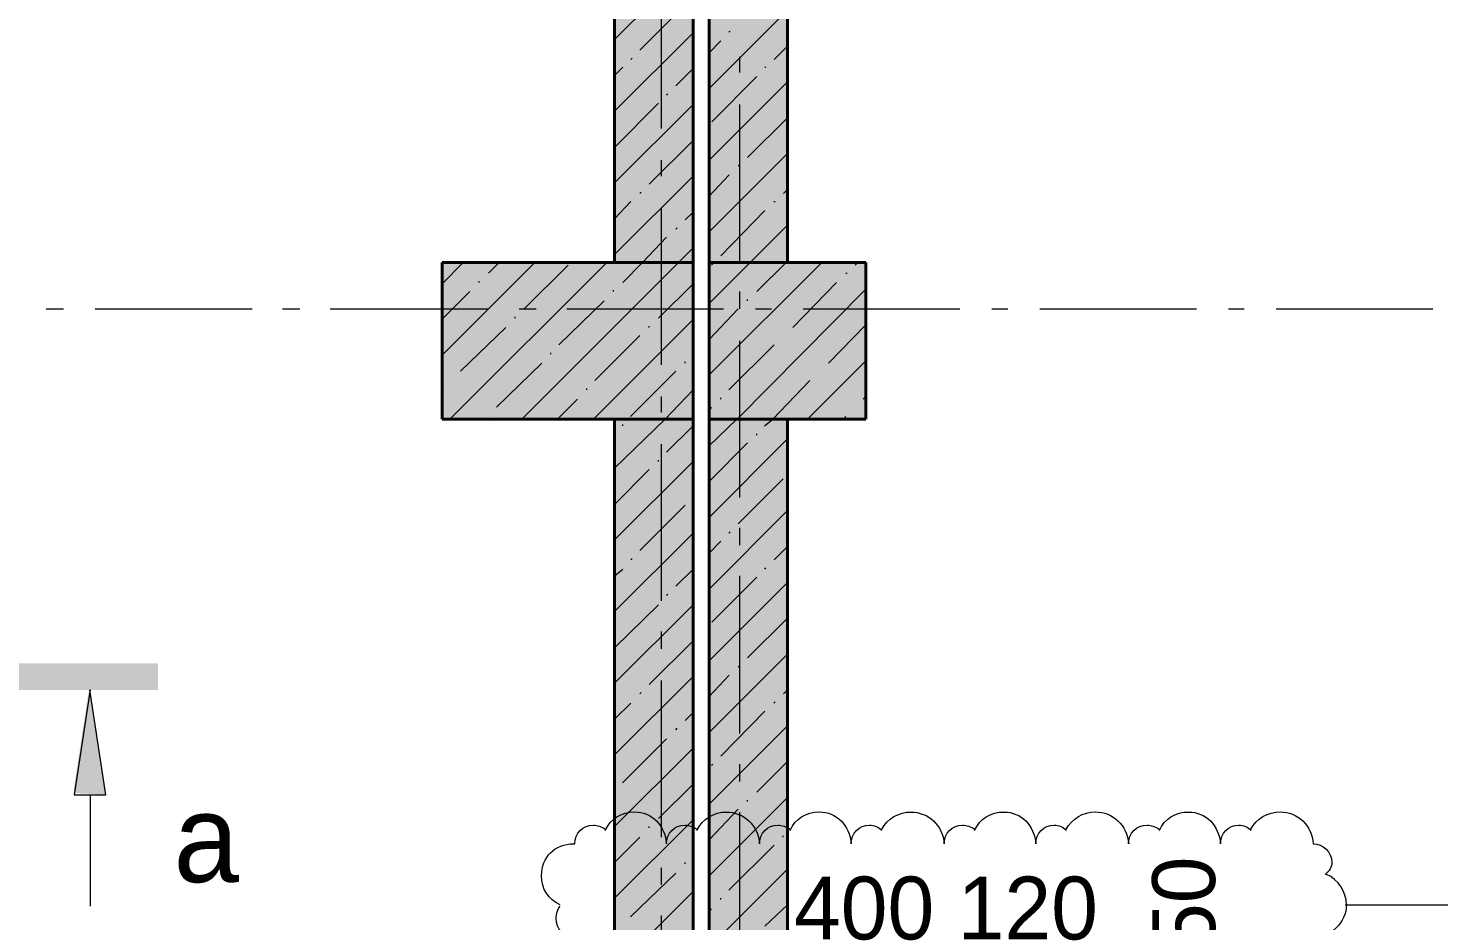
# Model space of a CAD drawing. Header units: millimetres. Extents: x -401725 to 250493, y 305116 to 802890.
# Drawn here: x -375104.154 to -375102.384, y 508985.654 to 508986.775 of the extents above; entities that cross this region are included whole.
import ezdxf

# ---------------------------------------------------------------- set-up
doc = ezdxf.new("R2010")
doc.units = ezdxf.units.MM
doc.layers.add('PDF _Геометрия', color=7, linetype='Continuous', true_color=0x1d1d1d)
doc.layers.add('PDF _Сплошная заливка', color=7, linetype='Continuous', true_color=0xffffff)
doc.layers.add('PDF _Текст', color=7, linetype='Continuous')

msp = doc.modelspace()

# ---------------------------------------------------------------- hatches: boundary and pattern name
at = {"layer": 'PDF _Сплошная заливка', "transparency": 33554559}
msp.add_hatch(color=7, dxfattribs=at).paths.add_polyline_path([(-375104.0761, 508985.934), (-375104.0761, 508985.9438), (-375104.0778, 508985.9438), (-375104.0794, 508985.934), (-375104.0811, 508985.9223), (-375104.0827, 508985.9123), (-375104.0844, 508985.9007), (-375104.0861, 508985.8907), (-375104.0894, 508985.8673), (-375104.0911, 508985.8573), (-375104.0927, 508985.8457), (-375104.0944, 508985.8357), (-375104.0961, 508985.824), (-375104.0965, 508985.8216), (-375104.0965, 508985.814), (-375104.0577, 508985.8123), (-375104.0577, 508985.824), (-375104.0594, 508985.824), (-375104.0594, 508985.8357), (-375104.0611, 508985.8357), (-375104.0611, 508985.8457), (-375104.0627, 508985.8457), (-375104.0627, 508985.8573), (-375104.0644, 508985.8573), (-375104.0644, 508985.8673), (-375104.0661, 508985.8673), (-375104.0661, 508985.879), (-375104.0677, 508985.879), (-375104.0677, 508985.8907), (-375104.0694, 508985.8907), (-375104.0694, 508985.9007), (-375104.0711, 508985.9007), (-375104.0711, 508985.9123), (-375104.0727, 508985.9123), (-375104.0727, 508985.9223), (-375104.0744, 508985.9223), (-375104.0744, 508985.934)])

# ---------------------------------------------------------------- linework, layer by layer
at = {"layer": 'PDF _Геометрия', "color": 7, "lineweight": 40}
for points in [[(-375103.3197, 508987.6622), (-375103.3197, 508986.4805), (-375103.6347, 508986.4805)], [(-375103.4181, 508987.6621), (-375103.4181, 508986.4805)], [(-375103.2996, 508987.6621), (-375103.2996, 508986.4805)], [(-375103.2013, 508986.4804), (-375103.2013, 508987.6621)], [(-375103.6346, 508986.4804), (-375103.6346, 508986.2838)], [(-375103.4181, 508986.2838), (-375103.3197, 508986.2838), (-375103.3197, 508986.4805)], [(-375103.4181, 508986.4805), (-375103.3197, 508986.4805)], [(-375103.103, 508986.4804), (-375103.2997, 508986.4804)], [(-375103.2996, 508986.4804), (-375103.2996, 508986.2838)], [(-375103.2996, 508986.4804), (-375103.2013, 508986.4804)], [(-375103.103, 508986.2838), (-375103.103, 508986.4804)], [(-375103.3197, 508986.2839), (-375103.3197, 508983.9805), (-375103.6347, 508983.9805)], [(-375103.6347, 508986.2838), (-375103.3197, 508986.2838)], [(-375103.4181, 508986.2838), (-375103.4181, 508983.9805)], [(-375103.2997, 508986.2838), (-375103.103, 508986.2838)], [(-375103.2996, 508986.2838), (-375103.2996, 508983.9805)], [(-375103.2013, 508986.2838), (-375103.2996, 508986.2838)], [(-375103.2013, 508985.5288), (-375103.2013, 508986.2838)]]:
    msp.add_lwpolyline(points, dxfattribs=at)
at = {"layer": 'PDF _Геометрия', "color": 7, "lineweight": 9}
for points in [[(-375103.2013, 508987.6621), (-375103.2013, 508986.4804)], [(-375103.3597, 508986.8455), (-375103.3597, 508986.6488)], [(-375103.2613, 508986.7388), (-375103.2613, 508986.7188)], [(-375103.2613, 508986.6788), (-375103.2613, 508986.4821)], [(-375103.3597, 508986.6088), (-375103.3597, 508986.5888)], [(-375103.3597, 508986.5488), (-375103.3597, 508986.3521)], [(-375103.3197, 508981.6388), (-375103.3197, 508986.4807)], [(-375103.2996, 508986.4804), (-375103.2996, 508981.639)], [(-375103.103, 508986.4804), (-375103.103, 508986.2838)], [(-375103.2613, 508986.4438), (-375103.2613, 508986.4221)], [(-375104.1314, 508986.4221), (-375104.1097, 508986.4221)], [(-375104.0698, 508986.4221), (-375103.8731, 508986.4221)], [(-375103.8347, 508986.4221), (-375103.8131, 508986.4221)], [(-375103.7749, 508986.4221), (-375103.5765, 508986.4221)], [(-375103.5381, 508986.4221), (-375103.5164, 508986.4221)], [(-375103.4781, 508986.4221), (-375103.2814, 508986.4221)], [(-375103.2414, 508986.4221), (-375103.2214, 508986.4221)], [(-375103.1814, 508986.4221), (-375102.9848, 508986.4221)], [(-375102.9447, 508986.4221), (-375102.9247, 508986.4221)], [(-375102.8847, 508986.4221), (-375102.6881, 508986.4221)], [(-375102.648, 508986.4221), (-375102.6281, 508986.4221)], [(-375102.5881, 508986.4221), (-375102.3915, 508986.4221)], [(-375103.2613, 508986.3821), (-375103.2613, 508986.1854)], [(-375103.3597, 508986.3121), (-375103.3597, 508986.2921)], [(-375103.2013, 508986.2838), (-375103.2013, 508985.5288)], [(-375103.3597, 508986.2521), (-375103.3597, 508986.0555)], [(-375103.2613, 508986.1471), (-375103.2613, 508986.1254)], [(-375103.2613, 508986.0871), (-375103.2613, 508985.8888)], [(-375103.3597, 508986.0171), (-375103.3597, 508985.9955)], [(-375103.3597, 508985.9554), (-375103.3597, 508985.7588)], [(-375104.0763, 508985.9438), (-375104.0964, 508985.8121)], [(-375104.0565, 508985.8121), (-375104.0766, 508985.9438)], [(-375103.2613, 508985.8504), (-375103.2613, 508985.8288)], [(-375104.0965, 508985.8121), (-375104.0565, 508985.8121)], [(-375104.0763, 508985.8121), (-375104.0763, 508985.6721)], [(-375103.2613, 508985.7904), (-375103.2613, 508985.5938)], [(-375103.3597, 508985.7204), (-375103.3597, 508985.6988)], [(-375102.5014, 508985.6738), (-375102.0347, 508985.6738)], [(-375103.3597, 508985.6604), (-375103.3597, 508985.4621)]]:
    msp.add_lwpolyline(points, dxfattribs=at)
at = {"layer": 'PDF _Геометрия', "lineweight": 9}
for points in [[(-375103.4181, 508986.7605), (-375103.3197, 508986.8588)], [(-375103.3864, 508986.7471), (-375103.3298, 508986.8038)], [(-375103.2996, 508986.6988), (-375103.2013, 508986.7971)], [(-375103.4181, 508986.6705), (-375103.3197, 508986.7688)], [(-375103.2747, 508986.7704), (-375103.273, 508986.7704)], [(-375103.2997, 508986.7438), (-375103.2847, 508986.7588)], [(-375103.218, 508986.7354), (-375103.2013, 508986.7521)], [(-375103.398, 508986.7354), (-375103.3963, 508986.7371)], [(-375103.4181, 508986.7154), (-375103.408, 508986.7255)], [(-375103.3415, 508986.7021), (-375103.3197, 508986.7238)], [(-375103.2962, 508986.6571), (-375103.2396, 508986.7138)], [(-375103.2298, 508986.7255), (-375103.2282, 508986.7255)], [(-375103.3532, 508986.6905), (-375103.3515, 508986.6921)], [(-375103.2996, 508986.6088), (-375103.2013, 508986.7071)], [(-375103.4181, 508986.5804), (-375103.3197, 508986.6788)], [(-375103.4179, 508986.6254), (-375103.3629, 508986.6804)], [(-375103.2514, 508986.6121), (-375103.2013, 508986.6621)], [(-375103.3748, 508986.5788), (-375103.3197, 508986.6338)], [(-375103.2996, 508986.5188), (-375103.2013, 508986.6171)], [(-375103.4181, 508986.4905), (-375103.3197, 508986.5888)], [(-375103.2997, 508986.5638), (-375103.2746, 508986.5904)], [(-375103.263, 508986.6021), (-375103.2613, 508986.6021)], [(-375103.3863, 508986.5671), (-375103.3847, 508986.5688)], [(-375103.2062, 508986.5671), (-375103.2013, 508986.5721)], [(-375103.4181, 508986.5354), (-375103.398, 508986.5571)], [(-375103.2182, 508986.5571), (-375103.2165, 508986.5571)], [(-375103.3298, 508986.5338), (-375103.3197, 508986.5438)], [(-375103.2848, 508986.4888), (-375103.2298, 508986.5455)], [(-375103.3415, 508986.5221), (-375103.3398, 508986.5238)], [(-375103.2479, 508986.4804), (-375103.2013, 508986.5271)], [(-375103.3831, 508986.4805), (-375103.3532, 508986.5121)], [(-375103.338, 508986.4805), (-375103.3197, 508986.4988)], [(-375103.6348, 508986.3638), (-375103.5181, 508986.4805)], [(-375103.6346, 508986.4538), (-375103.608, 508986.4804)], [(-375103.6248, 508986.2838), (-375103.4281, 508986.4805)], [(-375103.5764, 508986.4671), (-375103.5632, 508986.4805)], [(-375103.5345, 508986.2838), (-375103.3379, 508986.4804)], [(-375103.408, 508986.4555), (-375103.383, 508986.4805)], [(-375103.2998, 508986.3388), (-375103.1581, 508986.4805)], [(-375103.2997, 508986.4288), (-375103.248, 508986.4804)], [(-375103.2396, 508986.4438), (-375103.2029, 508986.4804)], [(-375103.2029, 508986.4804), (-375103.2013, 508986.4821)], [(-375103.1163, 508986.4771), (-375103.113, 508986.4804)], [(-375103.5315, 508986.4221), (-375103.4765, 508986.4771)], [(-375103.2964, 508986.4771), (-375103.2947, 508986.4788)], [(-375103.128, 508986.4671), (-375103.1263, 508986.4671)], [(-375103.5881, 508986.4555), (-375103.5881, 508986.4571)], [(-375103.4197, 508986.4438), (-375103.4197, 508986.4455)], [(-375103.3631, 508986.4105), (-375103.3197, 508986.4538)], [(-375103.2645, 508986.2838), (-375103.103, 508986.4471)], [(-375103.1945, 508986.3988), (-375103.1396, 508986.4554)], [(-375103.6348, 508986.4088), (-375103.5998, 508986.4438)], [(-375103.4881, 508986.3771), (-375103.4314, 508986.4321)], [(-375103.2513, 508986.4321), (-375103.2513, 508986.4338)], [(-375103.5431, 508986.4105), (-375103.5431, 508986.4121)], [(-375103.4448, 508986.2838), (-375103.3197, 508986.4088)], [(-375103.2996, 508986.3838), (-375103.263, 508986.4221)], [(-375103.6114, 508986.3438), (-375103.5547, 508986.3988)], [(-375103.3746, 508986.3988), (-375103.3746, 508986.4004)], [(-375103.1497, 508986.3538), (-375103.103, 508986.4021)], [(-375103.4431, 508986.3321), (-375103.3863, 508986.3888)], [(-375103.2748, 508986.3205), (-375103.2181, 508986.3771)], [(-375103.2065, 508986.3888), (-375103.2065, 508986.3888)], [(-375103.498, 508986.3654), (-375103.498, 508986.3671)], [(-375103.3298, 508986.3538), (-375103.3298, 508986.3555)], [(-375103.1763, 508986.2838), (-375103.103, 508986.3571)], [(-375103.5664, 508986.2988), (-375103.5096, 508986.3538)], [(-375103.3981, 508986.2871), (-375103.3415, 508986.3438)], [(-375103.1614, 508986.3438), (-375103.1614, 508986.3438)], [(-375103.6346, 508986.3188), (-375103.633, 508986.3204)], [(-375103.6213, 508986.3321), (-375103.6213, 508986.3321)], [(-375103.4531, 508986.3205), (-375103.4531, 508986.3221)], [(-375103.3546, 508986.2838), (-375103.3197, 508986.3204)], [(-375103.2196, 508986.2838), (-375103.173, 508986.3321)], [(-375103.4898, 508986.2838), (-375103.4648, 508986.3088)], [(-375103.2847, 508986.3088), (-375103.2847, 508986.3104)], [(-375103.1063, 508986.3088), (-375103.103, 508986.3121)], [(-375103.5765, 508986.2871), (-375103.5765, 508986.2871)], [(-375103.2997, 508986.2938), (-375103.2964, 508986.2988)], [(-375103.1312, 508986.2838), (-375103.1279, 508986.2871)], [(-375103.1163, 508986.2988), (-375103.1163, 508986.2988)], [(-375103.4182, 508986.2221), (-375103.3548, 508986.2838)], [(-375103.408, 508986.2754), (-375103.408, 508986.2771)], [(-375103.353, 508986.2421), (-375103.3197, 508986.2755)], [(-375103.2996, 508986.2504), (-375103.2646, 508986.2838)], [(-375103.2299, 508986.2755), (-375103.2198, 508986.2838)], [(-375103.2996, 508986.1604), (-375103.2013, 508986.2588)], [(-375103.2996, 508986.2054), (-375103.2513, 508986.2538)], [(-375103.2396, 508986.2638), (-375103.2396, 508986.2654)], [(-375103.3629, 508986.2304), (-375103.3629, 508986.2321)], [(-375103.4181, 508986.1321), (-375103.3197, 508986.2305)], [(-375103.4179, 508986.1771), (-375103.3746, 508986.2204)], [(-375103.2631, 508986.1521), (-375103.2065, 508986.2088)], [(-375103.3864, 508986.1188), (-375103.3298, 508986.1755)], [(-375103.2996, 508986.0704), (-375103.2013, 508986.1688)], [(-375103.4181, 508986.0421), (-375103.3197, 508986.1405)], [(-375103.2997, 508986.1154), (-375103.2847, 508986.1304)], [(-375103.2747, 508986.1404), (-375103.273, 508986.1421)], [(-375103.398, 508986.1071), (-375103.3963, 508986.1088)], [(-375103.218, 508986.1071), (-375103.2013, 508986.1238)], [(-375103.4181, 508986.0871), (-375103.408, 508986.0955)], [(-375103.3415, 508986.0738), (-375103.3197, 508986.0954)], [(-375103.2298, 508986.0955), (-375103.2282, 508986.0971)], [(-375103.2996, 508985.9804), (-375103.2013, 508986.0788)], [(-375103.2962, 508986.0288), (-375103.2396, 508986.0854)], [(-375103.3532, 508986.0621), (-375103.3515, 508986.0638)], [(-375103.4181, 508985.9521), (-375103.3197, 508986.0505)], [(-375103.4179, 508985.9971), (-375103.3629, 508986.0504)], [(-375103.2514, 508985.9838), (-375103.2013, 508986.0338)], [(-375103.3748, 508985.9505), (-375103.3197, 508986.0055)], [(-375103.2996, 508985.8904), (-375103.2013, 508985.9888)], [(-375103.263, 508985.9721), (-375103.2613, 508985.9738)], [(-375103.4181, 508985.8621), (-375103.3197, 508985.9605)], [(-375103.2997, 508985.9354), (-375103.2746, 508985.9621)], [(-375103.3863, 508985.9388), (-375103.3847, 508985.9404)], [(-375103.2062, 508985.9388), (-375103.2013, 508985.9438)], [(-375103.4181, 508985.9071), (-375103.398, 508985.9271)], [(-375103.3298, 508985.9055), (-375103.3197, 508985.9155)], [(-375103.2848, 508985.8605), (-375103.2298, 508985.9171)], [(-375103.2182, 508985.9271), (-375103.2165, 508985.9288)], [(-375103.3415, 508985.8938), (-375103.3398, 508985.8955)], [(-375103.2996, 508985.8004), (-375103.2013, 508985.8988)], [(-375103.4081, 508985.8271), (-375103.3532, 508985.8821)], [(-375103.4181, 508985.7721), (-375103.3197, 508985.8705)], [(-375103.2964, 508985.8488), (-375103.2947, 508985.8505)], [(-375103.2396, 508985.8154), (-375103.2013, 508985.8538)], [(-375103.3631, 508985.7821), (-375103.3197, 508985.8255)], [(-375103.2996, 508985.7104), (-375103.2013, 508985.8088)], [(-375103.2996, 508985.7554), (-375103.263, 508985.7938)], [(-375103.2513, 508985.8038), (-375103.2513, 508985.8054)], [(-375103.4181, 508985.6821), (-375103.3197, 508985.7805)], [(-375103.3746, 508985.7704), (-375103.3746, 508985.7721)], [(-375103.4181, 508985.7271), (-375103.3863, 508985.7588)], [(-375103.2065, 508985.7588), (-375103.2065, 508985.7605)], [(-375103.2748, 508985.6921), (-375103.2181, 508985.7488)], [(-375103.3298, 508985.7255), (-375103.3298, 508985.7271)], [(-375103.2996, 508985.6204), (-375103.2013, 508985.7188)], [(-375103.3981, 508985.6588), (-375103.3415, 508985.7138)], [(-375103.4181, 508985.5921), (-375103.3197, 508985.6905)], [(-375103.2997, 508985.6654), (-375103.2964, 508985.6688)], [(-375103.2847, 508985.6805), (-375103.2847, 508985.6821)], [(-375103.2297, 508985.6471), (-375103.2013, 508985.6738)]]:
    msp.add_lwpolyline(points, dxfattribs=at)
at = {"layer": 'PDF _Геометрия', "color": 1, "lineweight": 9}
for points in [[(-375103.4697, 508985.7505), (-375103.4681, 508985.7505)], [(-375103.468, 508985.7505), (-375103.468, 508985.7505)], [(-375103.3532, 508985.7505), (-375103.3532, 508985.7505)], [(-375103.2364, 508985.7504), (-375103.2364, 508985.7504)], [(-375103.1214, 508985.7505), (-375103.1214, 508985.7505)], [(-375103.0047, 508985.7504), (-375103.0047, 508985.7504)], [(-375102.8897, 508985.7505), (-375102.8897, 508985.7505)], [(-375102.7733, 508985.7505), (-375102.7733, 508985.7505)], [(-375102.658, 508985.7504), (-375102.658, 508985.7504)]]:
    msp.add_lwpolyline(points, dxfattribs=at)
msp.add_arc((-375102.5421, 508985.6736), 0.0422, 0.3389, 65.9605, dxfattribs=at)
for points in [[(-375103.4299, 508985.7671), (-375103.4231, 508985.7821), (-375103.4098, 508985.7905), (-375103.3932, 508985.7905)], [(-375103.3932, 508985.7905), (-375103.3714, 508985.7905), (-375103.3548, 508985.7738), (-375103.3532, 508985.7505)], [(-375103.3148, 508985.7671), (-375103.308, 508985.7821), (-375103.2929, 508985.7904), (-375103.2779, 508985.7904)], [(-375103.2779, 508985.7904), (-375103.2563, 508985.7904), (-375103.238, 508985.7738), (-375103.2363, 508985.7505)], [(-375103.198, 508985.7671), (-375103.1914, 508985.7821), (-375103.178, 508985.7905), (-375103.1615, 508985.7905)], [(-375103.1615, 508985.7905), (-375103.1398, 508985.7905), (-375103.1231, 508985.7738), (-375103.1214, 508985.7505)], [(-375103.0829, 508985.7688), (-375103.0763, 508985.7821), (-375103.0612, 508985.7904), (-375103.0463, 508985.7904)], [(-375103.0463, 508985.7904), (-375103.0247, 508985.7904), (-375103.0063, 508985.7738), (-375103.0046, 508985.7504)], [(-375102.9664, 508985.7671), (-375102.9598, 508985.7821), (-375102.9465, 508985.7904), (-375102.9296, 508985.7904)], [(-375102.9296, 508985.7904), (-375102.908, 508985.7904), (-375102.8914, 508985.7738), (-375102.8897, 508985.7504)], [(-375102.8514, 508985.7688), (-375102.8447, 508985.7821), (-375102.8299, 508985.7905), (-375102.8149, 508985.7905)], [(-375102.8149, 508985.7905), (-375102.7932, 508985.7905), (-375102.7748, 508985.7738), (-375102.7731, 508985.7505)], [(-375102.7346, 508985.7671), (-375102.7279, 508985.7821), (-375102.7147, 508985.7904), (-375102.6979, 508985.7904)], [(-375102.6979, 508985.7904), (-375102.6764, 508985.7904), (-375102.6596, 508985.7738), (-375102.658, 508985.7504)], [(-375102.6198, 508985.7688), (-375102.6131, 508985.7821), (-375102.5981, 508985.7905), (-375102.583, 508985.7905)], [(-375102.583, 508985.7905), (-375102.5614, 508985.7905), (-375102.5431, 508985.7738), (-375102.5414, 508985.7505)], [(-375103.468, 508985.7505), (-375103.468, 508985.7638), (-375103.458, 508985.7738), (-375103.4447, 508985.7738)], [(-375103.4447, 508985.7738), (-375103.4398, 508985.7738), (-375103.4347, 508985.7721), (-375103.4298, 508985.7688)], [(-375103.3532, 508985.7505), (-375103.3532, 508985.7638), (-375103.3432, 508985.7738), (-375103.3298, 508985.7738)], [(-375103.3298, 508985.7738), (-375103.3249, 508985.7738), (-375103.3198, 508985.7721), (-375103.3149, 508985.7688)], [(-375103.2364, 508985.7504), (-375103.2364, 508985.7638), (-375103.2265, 508985.7738), (-375103.2131, 508985.7738)], [(-375103.2131, 508985.7738), (-375103.2081, 508985.7738), (-375103.203, 508985.7721), (-375103.198, 508985.7688)], [(-375103.1214, 508985.7505), (-375103.1214, 508985.7638), (-375103.1114, 508985.7738), (-375103.0982, 508985.7738)], [(-375103.0982, 508985.7738), (-375103.093, 508985.7738), (-375103.0864, 508985.7721), (-375103.0831, 508985.7671)], [(-375103.0047, 508985.7504), (-375103.0047, 508985.7638), (-375102.9947, 508985.7738), (-375102.9812, 508985.7738)], [(-375102.9812, 508985.7738), (-375102.9763, 508985.7738), (-375102.9713, 508985.7721), (-375102.9663, 508985.7688)], [(-375102.8897, 508985.7505), (-375102.8897, 508985.7638), (-375102.8797, 508985.7738), (-375102.8664, 508985.7738)], [(-375102.8664, 508985.7738), (-375102.8614, 508985.7738), (-375102.8547, 508985.7721), (-375102.8514, 508985.7671)], [(-375102.7733, 508985.7505), (-375102.7733, 508985.7638), (-375102.7633, 508985.7738), (-375102.7499, 508985.7738)], [(-375102.7499, 508985.7738), (-375102.7449, 508985.7738), (-375102.7399, 508985.7721), (-375102.7348, 508985.7688)], [(-375102.658, 508985.7504), (-375102.658, 508985.7638), (-375102.648, 508985.7738), (-375102.6347, 508985.7738)], [(-375102.6347, 508985.7738), (-375102.6297, 508985.7738), (-375102.623, 508985.7721), (-375102.6197, 508985.7671)], [(-375103.5098, 508985.7105), (-375103.5098, 508985.7338), (-375103.493, 508985.7505), (-375103.4697, 508985.7505)], [(-375102.5414, 508985.7505), (-375102.5296, 508985.7505), (-375102.5181, 508985.7404), (-375102.5181, 508985.7271)], [(-375102.5181, 508985.7271), (-375102.5181, 508985.7221), (-375102.5214, 508985.7154), (-375102.5265, 508985.7121)], [(-375103.4865, 508985.6738), (-375103.5014, 508985.6804), (-375103.5098, 508985.6938), (-375103.5098, 508985.7105)], [(-375103.4914, 508985.6571), (-375103.4914, 508985.6621), (-375103.4897, 508985.6688), (-375103.4865, 508985.6721)], [(-375102.4999, 508985.6738), (-375102.4999, 508985.6521), (-375102.5198, 508985.6321), (-375102.5415, 508985.6321)], [(-375103.4681, 508985.6321), (-375103.4814, 508985.6321), (-375103.4914, 508985.6438), (-375103.4914, 508985.6571)]]:
    msp.add_open_spline(points, degree=3, dxfattribs=at)
at = {"layer": 'PDF _Сплошная заливка', "lineweight": 5, "transparency": 33554559}
for points in [[(-375103.4181, 508987.6621), (-375103.3197, 508987.6621), (-375103.4181, 508986.4804), (-375103.3197, 508986.4804)], [(-375103.2996, 508987.6621), (-375103.2013, 508987.6621), (-375103.2996, 508986.4804), (-375103.2013, 508986.4804)], [(-375103.6347, 508986.4805), (-375103.3197, 508986.4805), (-375103.6347, 508986.2838), (-375103.3197, 508986.2838)], [(-375103.2997, 508986.4804), (-375103.103, 508986.4804), (-375103.2997, 508986.2838), (-375103.103, 508986.2838)], [(-375103.4181, 508986.2838), (-375103.3197, 508986.2838), (-375103.4181, 508983.9804), (-375103.3197, 508983.9804)], [(-375103.2996, 508986.2838), (-375103.2013, 508986.2838), (-375103.2996, 508983.9804), (-375103.2013, 508983.9804)]]:
    msp.add_solid(points, dxfattribs=at)
at = {"layer": 'PDF _Сплошная заливка', "color": 7, "lineweight": 5, "transparency": 33554559}
msp.add_solid([(-375104.2462, 508985.9771), (-375103.9913, 508985.9771), (-375104.2462, 508985.9438), (-375103.9913, 508985.9438)], dxfattribs=at)

# ---------------------------------------------------------------- texts
at = {"layer": 'PDF _Текст', "insert": (-375102.7036, 508983.9155), "char_height": 0.078909, "attachment_point": 4, "rotation": 90, "style": ''}
msp.add_mtext('250 700 250 700 250 700 250 700 250', dxfattribs=at)
at = {"layer": 'PDF _Текст', "attachment_point": 4, "style": ''}
for s, insert, char_height in [('а', (-375103.9716, 508985.7568), 0.1103), ('400 120', (-375103.1931, 508985.6693), 0.07891)]:
    msp.add_mtext(s, dxfattribs=dict(at, insert=insert, char_height=char_height))

doc.saveas('drawing.dxf')
